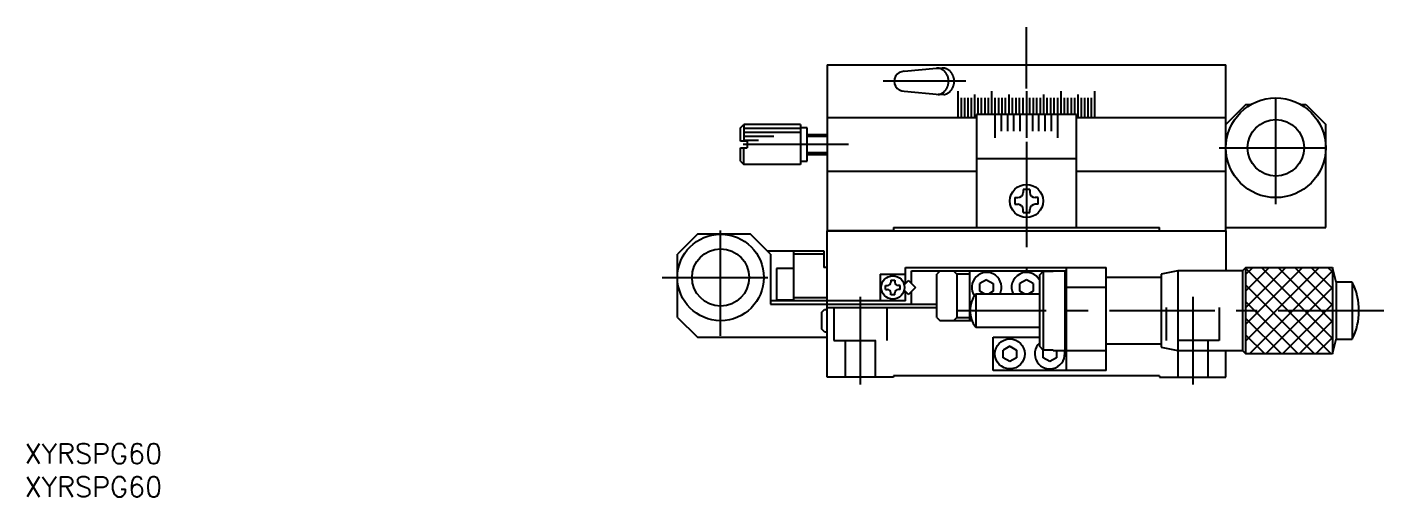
# Model space of a CAD drawing. Extents: x -1 to 293, y -8 to 303.
# Drawn here: x 0.4 to 204.4, y -8 to 62.6 of the extents above; entities that cross this region are included whole.
import ezdxf

# ---------------------------------------------------------------- set-up
doc = ezdxf.new("R2010")
doc.units = 0
doc.header["$LTSCALE"] = 0.5
doc.linetypes.add('CENTER', pattern=[50.8, 31.75, -6.35, 6.35, -6.35])
doc.linetypes.add('DASHED', pattern=[19.05, 12.7, -6.35])
for name, color, linetype in [('MSM_CENTER', 1, 'CENTER'), ('MSM_CONTINUOUS', 7, 'CONTINUOUS'), ('MSM_DASHED', 4, 'DASHED'), ('MSM_NARROW', 5, 'CONTINUOUS'), ('MSM_PART_NUMBER', 7, 'CONTINUOUS')]:
    doc.layers.add(name, color=color, linetype=linetype)
doc.styles.get("Standard").update_dxf_attribs({"font": 'txt.shx', "height": 3, "bigfont": 'bigfont.shx'})

# ---------------------------------------------------------------- blocks, each defined once
blk = doc.blocks.new('*U5')
at = {"layer": 'MSM_PART_NUMBER'}
blk.add_text('XYRSPG60', height=3, dxfattribs=at).set_placement((0, -3))
blk = doc.blocks.new('*U6')
at = {"layer": 'MSM_PART_NUMBER'}
blk.add_text('XYRSPG60', height=3, dxfattribs=at).set_placement((0, -8))

msp = doc.modelspace()

# ---------------------------------------------------------------- linework, layer by layer
at = {"layer": 'MSM_CENTER'}
for p, q in [((150.69, 53.42), (150.69, 62.65)), ((141.55, 54.5), (129.12, 54.5)), ((188.19, 36), (188.19, 53)), ((123.94, 45), (106.29, 45)), ((150.69, 45.41), (150.69, 25.76)), ((179.69, 44.5), (196.69, 44.5)), ((104.69, 16.2), (104.69, 33.8)), ((95.89, 25), (113.49, 25)), ((125.69, 22.06), (125.69, 8.9)), ((175.69, 22.06), (175.69, 8.9)), ((204.44, 20), (140.19, 20))]:
    msp.add_line(p, q, dxfattribs=at)
at = {"layer": 'MSM_CONTINUOUS'}
for p, q in [((120.69, 57), (120.69, 32)), ((120.69, 57), (180.69, 57)), ((132.31, 56), (137.17, 56.5)), ((137.17, 56.5), (138.01, 56.5)), ((137.24, 56.5), (137.17, 56.5)), ((137.32, 56.49), (137.24, 56.5)), ((137.39, 56.48), (137.32, 56.49)), ((137.47, 56.47), (137.39, 56.48)), ((137.54, 56.46), (137.47, 56.47)), ((137.62, 56.44), (137.54, 56.46)), ((137.69, 56.41), (137.62, 56.44)), ((137.76, 56.39), (137.69, 56.41)), ((137.83, 56.36), (137.76, 56.39)), ((137.9, 56.33), (137.83, 56.36)), ((137.97, 56.29), (137.9, 56.33)), ((138.04, 56.25), (137.97, 56.29)), ((138.09, 56.5), (138.01, 56.5)), ((138.1, 56.21), (138.04, 56.25)), ((138.16, 56.49), (138.09, 56.5)), ((138.17, 56.17), (138.1, 56.21)), ((138.24, 56.48), (138.16, 56.49)), ((138.23, 56.12), (138.17, 56.17)), ((138.29, 56.07), (138.23, 56.12)), ((138.31, 56.47), (138.24, 56.48)), ((138.35, 56.01), (138.29, 56.07)), ((138.39, 56.46), (138.31, 56.47)), ((138.4, 55.96), (138.35, 56.01)), ((138.46, 56.44), (138.39, 56.46)), ((138.46, 55.9), (138.4, 55.96)), ((138.53, 56.41), (138.46, 56.44)), ((138.51, 55.84), (138.46, 55.9)), ((138.56, 55.78), (138.51, 55.84)), ((138.61, 56.39), (138.53, 56.41)), ((138.61, 55.71), (138.56, 55.78)), ((138.68, 56.36), (138.61, 56.39)), ((138.65, 55.64), (138.61, 55.71)), ((138.69, 55.57), (138.65, 55.64)), ((138.75, 56.33), (138.68, 56.36)), ((138.73, 55.5), (138.69, 55.57)), ((138.77, 55.43), (138.73, 55.5)), ((138.82, 56.29), (138.75, 56.33)), ((138.8, 55.35), (138.77, 55.43)), ((138.84, 55.28), (138.8, 55.35)), ((138.88, 56.25), (138.82, 56.29)), ((138.86, 55.2), (138.84, 55.28)), ((138.89, 55.12), (138.86, 55.2)), ((138.95, 56.21), (138.88, 56.25)), ((138.91, 55.04), (138.89, 55.12)), ((139.01, 56.17), (138.95, 56.21)), ((139.07, 56.12), (139.01, 56.17)), ((139.14, 56.07), (139.07, 56.12)), ((139.19, 56.01), (139.14, 56.07)), ((139.25, 55.96), (139.19, 56.01)), ((139.3, 55.9), (139.25, 55.96)), ((139.36, 55.84), (139.3, 55.9)), ((139.41, 55.78), (139.36, 55.84)), ((139.45, 55.71), (139.41, 55.78)), ((139.5, 55.64), (139.45, 55.71)), ((139.54, 55.57), (139.5, 55.64)), ((139.58, 55.5), (139.54, 55.57)), ((139.62, 55.43), (139.58, 55.5)), ((139.65, 55.35), (139.62, 55.43)), ((139.68, 55.28), (139.65, 55.35)), ((139.71, 55.2), (139.68, 55.28)), ((139.73, 55.12), (139.71, 55.2)), ((139.76, 55.04), (139.73, 55.12)), ((180.69, 32), (180.69, 57)), ((138.41, 53.05), (138.46, 53.1)), ((138.46, 53.1), (138.51, 53.17)), ((138.51, 53.17), (138.56, 53.23)), ((138.56, 53.23), (138.61, 53.29)), ((138.61, 53.29), (138.66, 53.36)), ((138.66, 53.36), (138.7, 53.43)), ((138.7, 53.43), (138.74, 53.5)), ((138.74, 53.5), (138.77, 53.58)), ((138.77, 53.58), (138.81, 53.65)), ((138.81, 53.65), (138.84, 53.73)), ((138.84, 53.73), (138.87, 53.81)), ((138.87, 53.81), (138.89, 53.89)), ((138.89, 53.89), (138.91, 53.97)), ((138.93, 54.96), (138.91, 55.04)), ((138.91, 53.97), (138.93, 54.05)), ((138.95, 54.88), (138.93, 54.96)), ((138.93, 54.05), (138.95, 54.13)), ((138.96, 54.79), (138.95, 54.88)), ((138.95, 54.13), (138.96, 54.21)), ((138.97, 54.71), (138.96, 54.79)), ((138.96, 54.21), (138.97, 54.29)), ((138.97, 54.63), (138.97, 54.71)), ((138.98, 54.54), (138.97, 54.63)), ((138.97, 54.38), (138.98, 54.46)), ((138.97, 54.29), (138.97, 54.38)), ((138.98, 54.46), (138.98, 54.54)), ((139.25, 53.05), (139.31, 53.1)), ((139.31, 53.1), (139.36, 53.17)), ((139.36, 53.17), (139.41, 53.23)), ((139.41, 53.23), (139.46, 53.29)), ((139.46, 53.29), (139.5, 53.36)), ((139.5, 53.36), (139.54, 53.43)), ((139.54, 53.43), (139.58, 53.5)), ((139.58, 53.5), (139.62, 53.58)), ((139.62, 53.58), (139.65, 53.65)), ((139.65, 53.65), (139.68, 53.73)), ((139.68, 53.73), (139.71, 53.81)), ((139.71, 53.81), (139.74, 53.89)), ((139.74, 53.89), (139.76, 53.97)), ((139.77, 54.96), (139.76, 55.04)), ((139.76, 53.97), (139.78, 54.05)), ((139.79, 54.88), (139.77, 54.96)), ((139.78, 54.05), (139.79, 54.13)), ((139.8, 54.79), (139.79, 54.88)), ((139.79, 54.13), (139.8, 54.21)), ((139.81, 54.71), (139.8, 54.79)), ((139.8, 54.21), (139.81, 54.29)), ((139.82, 54.63), (139.81, 54.71)), ((139.81, 54.29), (139.82, 54.38)), ((139.82, 54.54), (139.82, 54.63)), ((139.82, 54.46), (139.82, 54.54)), ((139.82, 54.38), (139.82, 54.46)), ((132.31, 53), (137.66, 52.52)), ((137.4, 52.52), (137.47, 52.53)), ((138.24, 52.52), (137.4, 52.52)), ((137.47, 52.53), (137.55, 52.54)), ((137.55, 52.54), (137.62, 52.56)), ((137.62, 52.56), (137.69, 52.59)), ((137.69, 52.59), (137.77, 52.61)), ((137.77, 52.61), (137.84, 52.64)), ((137.84, 52.64), (137.91, 52.68)), ((137.91, 52.68), (137.98, 52.71)), ((137.98, 52.71), (138.04, 52.75)), ((138.04, 52.75), (138.11, 52.79)), ((138.11, 52.79), (138.17, 52.84)), ((138.17, 52.84), (138.23, 52.88)), ((138.23, 52.88), (138.29, 52.94)), ((138.24, 52.52), (138.32, 52.53)), ((138.29, 52.94), (138.35, 52.99)), ((138.32, 52.53), (138.39, 52.54)), ((138.35, 52.99), (138.41, 53.05)), ((138.39, 52.54), (138.47, 52.56)), ((138.47, 52.56), (138.54, 52.59)), ((138.54, 52.59), (138.61, 52.61)), ((138.61, 52.61), (138.68, 52.64)), ((138.68, 52.64), (138.75, 52.68)), ((138.75, 52.68), (138.82, 52.71)), ((138.82, 52.71), (138.89, 52.75)), ((138.89, 52.75), (138.95, 52.79)), ((138.95, 52.79), (139.02, 52.84)), ((139.02, 52.84), (139.08, 52.88)), ((139.08, 52.88), (139.14, 52.94)), ((139.14, 52.94), (139.2, 52.99)), ((139.2, 52.99), (139.25, 53.05)), ((140.43, 49), (140.43, 53)), ((140.92, 49), (140.92, 52)), ((141.42, 49), (141.42, 52)), ((141.92, 49), (141.92, 52)), ((142.42, 49), (142.42, 52)), ((142.92, 49), (142.92, 52.5)), ((143.43, 49.5), (143.43, 52)), ((143.94, 49.5), (143.94, 52)), ((144.45, 49.5), (144.45, 52)), ((144.96, 49.5), (144.96, 52)), ((145.48, 49.5), (145.48, 53)), ((146, 46), (146, 52)), ((146.51, 49.5), (146.51, 52)), ((147.03, 49.5), (147.03, 52)), ((147.55, 49.5), (147.55, 52)), ((148.07, 49.5), (148.07, 52.5)), ((148.6, 49.5), (148.6, 52)), ((149.12, 49.5), (149.12, 52)), ((149.64, 49.5), (149.64, 52)), ((150.17, 49.5), (150.17, 52)), ((150.69, 53), (150.69, 46)), ((151.21, 49.5), (151.21, 52)), ((151.74, 49.5), (151.74, 52)), ((152.26, 49.5), (152.26, 52)), ((152.78, 49.5), (152.78, 52)), ((153.3, 49.5), (153.3, 52.5)), ((153.82, 49.5), (153.82, 52)), ((154.35, 49.5), (154.35, 52)), ((154.86, 49.5), (154.86, 52)), ((155.38, 46), (155.38, 52)), ((155.9, 49.5), (155.9, 53)), ((156.41, 49.5), (156.41, 52)), ((156.93, 49.5), (156.93, 52)), ((157.44, 49.5), (157.44, 52)), ((157.95, 49.5), (157.95, 52)), ((158.45, 49), (158.45, 52.5)), ((158.96, 49), (158.96, 52)), ((159.46, 49), (159.46, 52)), ((159.96, 49), (159.96, 52)), ((160.46, 49), (160.46, 52)), ((160.95, 49), (160.95, 53)), ((143.19, 49), (120.69, 49)), ((143.19, 49.5), (143.19, 32.5)), ((158.19, 49.5), (143.19, 49.5)), ((146.93, 47), (146.93, 49.5)), ((147.87, 47), (147.87, 49.5)), ((148.81, 47), (148.81, 49.5)), ((149.75, 47), (149.75, 49.5)), ((151.63, 47), (151.63, 49.5)), ((152.57, 47), (152.57, 49.5)), ((153.51, 47), (153.51, 49.5)), ((154.45, 47), (154.45, 49.5)), ((158.19, 32.5), (158.19, 49.5)), ((180.69, 49), (158.19, 49)), ((183.69, 51), (180.69, 48)), ((183.69, 51), (184.45, 51)), ((191.93, 51), (192.69, 51)), ((192.69, 51), (195.69, 48)), ((107.69, 47.5), (108.19, 48)), ((107.69, 45.5), (107.69, 47.5)), ((108.19, 48), (108.19, 45.5)), ((116.69, 48), (108.19, 48)), ((116.69, 48), (116.69, 42)), ((117.69, 47.5), (116.69, 47.5)), ((117.69, 42.5), (117.69, 47.5)), ((195.69, 32.5), (195.69, 48)), ((108.69, 45.5), (107.69, 45.5)), ((108.69, 45.5), (108.69, 44.5)), ((117.69, 46.5), (120.69, 46.5)), ((107.69, 44.5), (108.69, 44.5)), ((107.69, 42.5), (107.69, 44.5)), ((108.19, 42), (108.19, 44.5)), ((117.69, 43.5), (120.69, 43.5)), ((143.19, 42.9), (158.19, 42.9)), ((107.69, 42.5), (108.19, 42)), ((116.69, 42), (108.19, 42)), ((116.69, 42.5), (117.69, 42.5)), ((120.69, 41), (143.19, 41)), ((158.19, 41), (180.69, 41)), ((148.94, 37), (148.94, 36)), ((148.94, 37), (149.39, 37)), ((151.19, 38.25), (150.19, 38.25)), ((150.19, 38.25), (150.19, 37.8)), ((151.19, 38.25), (151.19, 37.8)), ((152.44, 37), (151.99, 37)), ((152.44, 36), (152.44, 37)), ((148.94, 36), (149.39, 36)), ((150.19, 34.75), (150.19, 35.2)), ((150.19, 34.75), (151.19, 34.75)), ((151.19, 34.75), (151.19, 35.2)), ((152.44, 36), (151.99, 36)), ((101.19, 31.5), (98.19, 28.5)), ((109.19, 31.5), (101.19, 31.5)), ((112.19, 28.5), (109.19, 31.5)), ((120.69, 32), (180.69, 32)), ((130.69, 32), (120.69, 32)), ((120.69, 10), (120.69, 32)), ((130.69, 32.5), (130.69, 32)), ((130.69, 32.5), (170.69, 32.5)), ((170.69, 32), (170.69, 32.5)), ((170.69, 32), (180.69, 32)), ((180.69, 32.5), (195.69, 32.5)), ((180.69, 32), (180.69, 26)), ((111.69, 29), (120.19, 29)), ((115.69, 21.5), (115.69, 29)), ((120.19, 29), (120.19, 26.5)), ((98.19, 19), (98.19, 28.5)), ((112.19, 28.5), (112.19, 21)), ((120.19, 28.5), (115.69, 28.5)), ((115.69, 26.35), (113.09, 26.35)), ((113.09, 26.35), (113.09, 21.65)), ((120.69, 26.5), (120.19, 26.5)), ((128.69, 25.5), (132.49, 25.5)), ((128.69, 25.5), (128.69, 21.5)), ((130.29, 24.6), (130.89, 24.6)), ((130.29, 24.6), (130.29, 24.3)), ((130.89, 24.6), (130.89, 24.3)), ((132.94, 24.56), (132.29, 23.91)), ((132.49, 24.11), (132.49, 26.5)), ((132.49, 26.5), (162.69, 26.5)), ((132.94, 24.56), (134, 23.5)), ((133.39, 26), (156.49, 26)), ((133.39, 24.11), (133.39, 26)), ((137.69, 26), (137.19, 25.5)), ((137.19, 19), (137.19, 25.5)), ((140.19, 25.5), (139.69, 26)), ((140.19, 25.5), (140.19, 19)), ((142.19, 25.5), (140.19, 25.5)), ((142.19, 18.5), (142.19, 26)), ((144.69, 24.65), (143.69, 24.08)), ((144.69, 24.65), (145.69, 24.08)), ((150.69, 24.65), (149.69, 24.08)), ((151.69, 24.08), (150.69, 24.65)), ((152.69, 25.41), (153.19, 25.92)), ((152.69, 14.59), (152.69, 25.41)), ((153.19, 25.92), (153.19, 14.08)), ((153.19, 25.92), (154.69, 25.92)), ((154.69, 25.92), (154.69, 26)), ((156.49, 14), (156.49, 26)), ((156.69, 25.8), (156.49, 26)), ((156.69, 11), (156.69, 26.5)), ((156.69, 26.5), (162.69, 26.5)), ((162.69, 11), (162.69, 26.5)), ((170.94, 25), (162.69, 25)), ((173.44, 26), (170.94, 25.5)), ((170.94, 25.5), (170.94, 14.5)), ((173.44, 26), (173.44, 14)), ((183.19, 26), (173.44, 26)), ((183.69, 26.5), (183.19, 26)), ((183.19, 26), (183.19, 14)), ((183.69, 26.5), (196.69, 26.5)), ((183.69, 13.5), (183.69, 26.5)), ((197.28, 24.3), (196.69, 26.5)), ((196.69, 26.5), (196.69, 13.5)), ((129.49, 23.8), (129.79, 23.8)), ((129.49, 23.2), (129.49, 23.8)), ((129.49, 23.2), (129.79, 23.2)), ((130.29, 22.4), (130.29, 22.7)), ((130.89, 22.4), (130.89, 22.7)), ((131.69, 23.8), (131.39, 23.8)), ((131.69, 23.2), (131.39, 23.2)), ((131.69, 23.2), (131.69, 23.8)), ((132.29, 23.09), (132.94, 22.44)), ((132.49, 21.5), (132.49, 22.89)), ((134, 23.5), (132.94, 22.44)), ((133.39, 21), (133.39, 22.89)), ((152.69, 22.5), (143.07, 22.5)), ((143.07, 22.5), (143.07, 17.5)), ((143.69, 22.92), (143.69, 24.08)), ((144.42, 22.5), (143.69, 22.92)), ((145.69, 22.92), (144.96, 22.5)), ((145.69, 24.08), (145.69, 22.92)), ((149.69, 22.92), (149.69, 24.08)), ((150.42, 22.5), (149.69, 22.92)), ((151.69, 22.92), (150.96, 22.5)), ((151.69, 24.08), (151.69, 22.92)), ((162.69, 23.5), (156.69, 23.5)), ((199.69, 24.3), (197.28, 24.3)), ((197.28, 24.3), (197.28, 15.7)), ((199.69, 24.3), (199.69, 15.7)), ((128.69, 21.5), (112.19, 21.5)), ((112.19, 21), (137.19, 21)), ((113.09, 21.65), (115.69, 21.65)), ((115.69, 22), (120.69, 22)), ((120.69, 20.5), (137.19, 20.5)), ((132.49, 21.5), (128.69, 21.5)), ((130.89, 22.4), (130.29, 22.4)), ((98.19, 19), (101.19, 16)), ((119.89, 19.8), (120.29, 20.2)), ((119.89, 17.2), (119.89, 19.8)), ((120.29, 20.2), (120.69, 20.2)), ((137.19, 19), (137.69, 18.5)), ((142.48, 18.5), (137.69, 18.5)), ((139.69, 18.5), (140.19, 19)), ((140.19, 19), (142.19, 19)), ((120.29, 16.8), (119.89, 17.2)), ((120.29, 16.8), (120.69, 16.8)), ((143.07, 17.5), (152.69, 17.5)), ((101.19, 16), (120.69, 16)), ((145.69, 16), (152.69, 16)), ((145.69, 11), (145.69, 16)), ((148.19, 14.65), (147.19, 14.08)), ((148.19, 14.65), (149.19, 14.08)), ((153.19, 14.08), (152.69, 14.59)), ((162.69, 15), (170.94, 15)), ((170.94, 14.5), (173.44, 14)), ((196.69, 13.5), (197.28, 15.7)), ((197.28, 15.7), (199.69, 15.7)), ((147.19, 12.92), (147.19, 14.08)), ((148.19, 12.35), (147.19, 12.92)), ((149.19, 12.92), (148.19, 12.35)), ((149.19, 14.08), (149.19, 12.92)), ((154.69, 14.08), (153.19, 14.08)), ((153.19, 12.92), (153.19, 14)), ((154.19, 12.35), (153.19, 12.92)), ((155.19, 12.92), (154.19, 12.35)), ((154.69, 14), (154.69, 14.08)), ((154.69, 14), (156.49, 14)), ((155.19, 14), (155.19, 12.92)), ((156.49, 14), (156.69, 14.2)), ((156.69, 14), (162.69, 14)), ((173.44, 14), (183.19, 14)), ((180.69, 10), (180.69, 14)), ((183.19, 14), (183.69, 13.5)), ((196.69, 13.5), (183.69, 13.5)), ((162.69, 11), (145.69, 11)), ((162.69, 11), (145.69, 11)), ((130.69, 10), (120.69, 10)), ((130.69, 10.2), (130.69, 10)), ((170.69, 10.2), (130.69, 10.2)), ((170.69, 10.2), (170.69, 10)), ((170.69, 10), (180.69, 10))]:
    msp.add_line(p, q, dxfattribs=at)
for centre, radius in [((188.19, 44.5), 7.5), ((188.19, 44.5), 4.25), ((150.69, 36.5), 2.5), ((104.69, 25), 6.5), ((104.69, 25), 4.3), ((130.59, 23.5), 1.75), ((148.19, 13.5), 2.25)]:
    msp.add_circle(centre, radius, dxfattribs=at)
for centre, radius, start, end in [((132.31, 54.5), 1.5, 89.9999, 270.0001), ((149.39, 37.8), 0.8, 270, 0), ((151.99, 37.8), 0.8, 180, 270), ((149.39, 35.2), 0.8, 0, 90), ((151.99, 35.2), 0.8, 90, 180), ((144.69, 23.5), 2.25, 333.6122, 215.1981), ((150.69, 23.5), 2.25, 27.2683, 206.3878), ((129.79, 24.3), 0.5, 270.0001, 0.0001), ((129.79, 22.7), 0.5, 0.0001, 90.0001), ((131.39, 24.3), 0.5, 180.0001, 270.0001), ((131.39, 22.7), 0.5, 90.0001, 180.0001), ((146.19, 20), 4, 141.3178, 218.6822), ((190.94, 20), 9.75, 333.8162, 26.1838), ((154.19, 13.5), 2.25, 131.8115, 12.8395)]:
    msp.add_arc(centre, radius, start, end, dxfattribs=at)
at = {"layer": 'MSM_DASHED'}
for p, q in [((121.69, 20.5), (121.69, 15.5)), ((129.69, 20.5), (129.69, 15.5)), ((171.69, 20.5), (171.69, 15.5)), ((179.69, 20.5), (179.69, 15.5)), ((121.69, 15.5), (129.69, 15.5)), ((123.44, 15.5), (123.44, 10)), ((127.94, 15.5), (127.94, 10)), ((179.69, 15.5), (171.69, 15.5)), ((173.44, 15.5), (173.44, 10)), ((177.94, 15.5), (177.94, 10))]:
    msp.add_line(p, q, dxfattribs=at)
at = {"layer": 'MSM_NARROW'}
for p, q in [((116.69, 47.4), (108.19, 47.4)), ((116.69, 46.8), (108.19, 46.8)), ((112.69, 46.2), (108.19, 46.2)), ((110.4, 45.6), (108.19, 45.6)), ((117.69, 46.23), (120.69, 46.23)), ((117.69, 43.77), (120.69, 43.77)), ((183.69, 25.48), (184.71, 26.5)), ((183.69, 22.98), (187.21, 26.5)), ((183.69, 20.48), (189.71, 26.5)), ((183.69, 17.98), (192.21, 26.5)), ((183.69, 15.48), (194.71, 26.5)), ((183.69, 26.34), (196.53, 13.5)), ((184.21, 13.5), (196.69, 25.98)), ((186.03, 26.5), (196.69, 15.84)), ((188.53, 26.5), (196.69, 18.34)), ((191.03, 26.5), (196.69, 20.84)), ((193.53, 26.5), (196.69, 23.34)), ((196.03, 26.5), (196.69, 25.84)), ((183.69, 23.84), (194.03, 13.5)), ((186.71, 13.5), (196.69, 23.48)), ((183.69, 21.34), (191.53, 13.5)), ((189.21, 13.5), (196.69, 20.98)), ((183.69, 18.84), (189.03, 13.5)), ((191.71, 13.5), (196.69, 18.48)), ((183.69, 16.34), (186.53, 13.5)), ((194.21, 13.5), (196.69, 15.98))]:
    msp.add_line(p, q, dxfattribs=at)

# ---------------------------------------------------------------- block references
at = {"layer": 'MSM_CONTINUOUS'}
for name in ['*U5', '*U6']:
    msp.add_blockref(name, (0, 0), dxfattribs=at)

doc.saveas('drawing.dxf')
